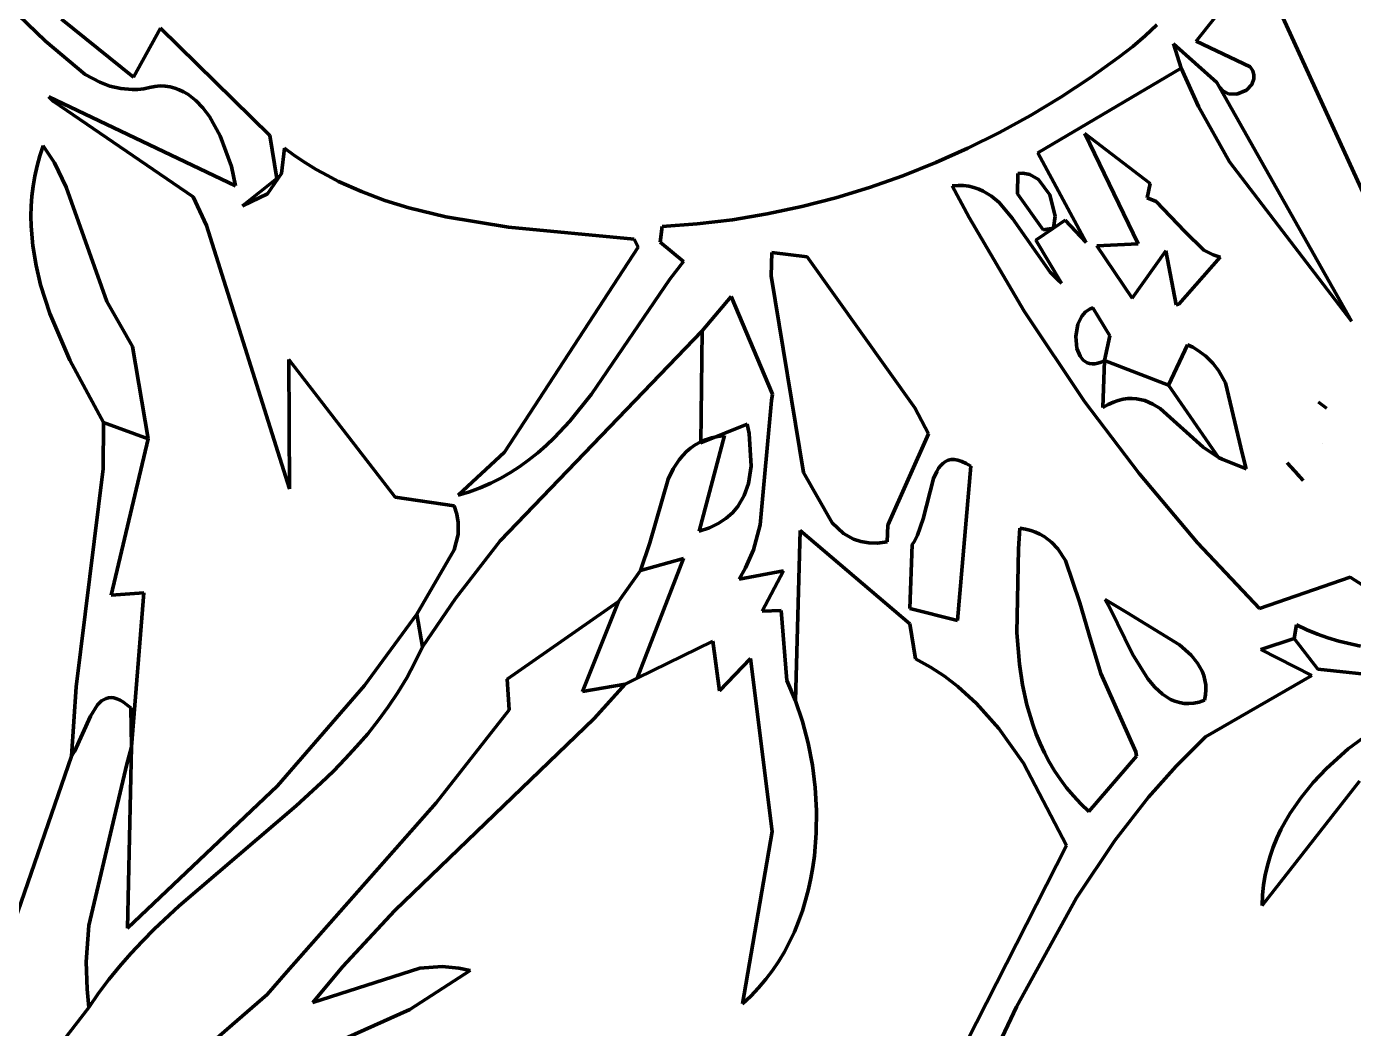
# Model space of a CAD drawing. Header units: millimetres. Extents: x 0 to 8.3, y 0 to 12.4.
# Drawn here: x 4.634 to 5.613, y 2.895 to 3.634 of the extents above; entities that cross this region are included whole.
import ezdxf

# ---------------------------------------------------------------- set-up
doc = ezdxf.new("R2010")
doc.units = ezdxf.units.MM
for name, color, linetype, lineweight in [('color#131313ff', 7, 'CONTINUOUS', 100), ('color#7c7c7cff', 7, 'CONTINUOUS', 100), ('color#c5c5c5ff', 7, 'CONTINUOUS', 100), ('color#ffffffff', 7, 'CONTINUOUS', 100)]:
    doc.layers.add(name, color=color, linetype=linetype, lineweight=lineweight)

msp = doc.modelspace()

# ---------------------------------------------------------------- linework, layer by layer
at = {"layer": 'color#131313ff'}
for p, q in [((5.54222, 3.68007), (5.49653, 3.62299)), ((5.6456, 3.45419), (5.54222, 3.68007)), ((4.64833, 3.62277), (4.62127, 3.64885)), ((4.66023, 3.63915), (4.71317, 3.59644)), ((4.71317, 3.59644), (4.73321, 3.63236)), ((4.73321, 3.63236), (4.81368, 3.55332)), ((5.459, 3.62681), (5.4677, 3.63495)), ((4.67755, 3.59839), (4.64833, 3.62277)), ((5.44992, 3.61901), (5.459, 3.62681)), ((5.51178, 3.5924), (5.47985, 3.6208)), ((5.47985, 3.6208), (5.48554, 3.603)), ((5.49653, 3.62299), (5.53629, 3.60397)), ((5.41844, 3.59596), (5.43958, 3.61113)), ((5.43958, 3.61113), (5.44992, 3.61901)), ((5.48554, 3.603), (5.37982, 3.54058)), ((5.53629, 3.60397), (5.53825, 3.60094)), ((5.53825, 3.60094), (5.53917, 3.59794)), ((4.68833, 3.59263), (4.67755, 3.59839)), ((4.6959, 3.58981), (4.68833, 3.59263)), ((4.70383, 3.58796), (4.6959, 3.58981)), ((4.73284, 3.58985), (4.72899, 3.58956)), ((4.73657, 3.58972), (4.73284, 3.58985)), ((4.74017, 3.58921), (4.73657, 3.58972)), ((5.39671, 3.58163), (5.41844, 3.59596)), ((5.51376, 3.58892), (5.51178, 3.5924)), ((5.53772, 3.59103), (5.53367, 3.58672)), ((5.53918, 3.59504), (5.53772, 3.59103)), ((5.53917, 3.59794), (5.53918, 3.59504)), ((4.654, 3.57862), (4.6509, 3.58194)), ((4.6509, 3.58194), (4.78836, 3.51615)), ((4.71215, 3.58721), (4.70383, 3.58796)), ((4.71647, 3.58728), (4.71215, 3.58721)), ((4.7209, 3.58767), (4.71647, 3.58728)), ((4.72501, 3.58884), (4.7209, 3.58767)), ((4.72899, 3.58956), (4.72501, 3.58884)), ((4.74364, 3.58833), (4.74017, 3.58921)), ((4.74699, 3.5871), (4.74364, 3.58833)), ((4.7502, 3.58555), (4.74699, 3.5871)), ((4.75329, 3.58369), (4.7502, 3.58555)), ((4.75909, 3.57916), (4.75329, 3.58369)), ((5.37442, 3.56818), (5.39671, 3.58163)), ((5.51619, 3.58638), (5.51376, 3.58892)), ((5.52043, 3.58417), (5.51619, 3.58638)), ((5.52657, 3.58381), (5.52043, 3.58417)), ((5.53367, 3.58672), (5.52657, 3.58381)), ((4.75719, 3.5081), (4.654, 3.57862)), ((4.76438, 3.57368), (4.75909, 3.57916)), ((4.76916, 3.56741), (4.76438, 3.57368)), ((4.77719, 3.55322), (4.76916, 3.56741)), ((5.3516, 3.55562), (5.37442, 3.56818)), ((4.78542, 3.53039), (4.77719, 3.55322)), ((4.81368, 3.55332), (4.81878, 3.52165)), ((5.3283, 3.544), (5.3516, 3.55562)), ((4.82234, 3.52526), (4.8245, 3.54395)), ((4.8245, 3.54395), (4.83219, 3.53839)), ((5.30456, 3.53334), (5.3283, 3.544)), ((4.83219, 3.53839), (4.84003, 3.53318)), ((4.84003, 3.53318), (4.84801, 3.52831)), ((5.2804, 3.52367), (5.30456, 3.53334)), ((5.37982, 3.54058), (5.41557, 3.47444)), ((4.78836, 3.51615), (4.78542, 3.53039)), ((4.81878, 3.52165), (4.79352, 3.50149)), ((4.81207, 3.51031), (4.82234, 3.52526)), ((4.84801, 3.52831), (4.85614, 3.52377)), ((4.85614, 3.52377), (4.86439, 3.51955)), ((5.25586, 3.51502), (5.2804, 3.52367)), ((5.36514, 3.5253), (5.36494, 3.51026)), ((5.3688, 3.5257), (5.36514, 3.5253)), ((5.37401, 3.52472), (5.3688, 3.5257)), ((5.38029, 3.52096), (5.37401, 3.52472)), ((4.86439, 3.51955), (4.88127, 3.51198)), ((4.88127, 3.51198), (4.89859, 3.50551)), ((5.23099, 3.50743), (5.25586, 3.51502)), ((5.32105, 3.51657), (5.31671, 3.51633)), ((5.31671, 3.51633), (5.32927, 3.49285)), ((5.32516, 3.51642), (5.32105, 3.51657)), ((5.32906, 3.5159), (5.32516, 3.51642)), ((5.33275, 3.51504), (5.32906, 3.5159)), ((5.33625, 3.51386), (5.33275, 3.51504)), ((5.33956, 3.51237), (5.33625, 3.51386)), ((5.34572, 3.50858), (5.33956, 3.51237)), ((5.38868, 3.50968), (5.38029, 3.52096)), ((4.76709, 3.4869), (4.75719, 3.5081)), ((4.79352, 3.50149), (4.81207, 3.51031)), ((4.89859, 3.50551), (4.91628, 3.50002)), ((5.20582, 3.50093), (5.23099, 3.50743)), ((5.35132, 3.50384), (5.34572, 3.50858)), ((5.36129, 3.49221), (5.35132, 3.50384)), ((5.36494, 3.51026), (5.38376, 3.48393)), ((5.3927, 3.4939), (5.38868, 3.50968)), ((4.91628, 3.50002), (4.94338, 3.49339)), ((4.94338, 3.49339), (4.98958, 3.48572)), ((5.15471, 3.4913), (5.18038, 3.49554)), ((5.18038, 3.49554), (5.20582, 3.50093)), ((5.32927, 3.49285), (5.36972, 3.42384)), ((5.38905, 3.4525), (5.36129, 3.49221)), ((5.39132, 3.48497), (5.3927, 3.4939)), ((4.82835, 3.29286), (4.76709, 3.4869)), ((4.98958, 3.48572), (5.0824, 3.47698)), ((5.10136, 3.47477), (5.10284, 3.48639)), ((5.10284, 3.48639), (5.12886, 3.48824)), ((5.12886, 3.48824), (5.15471, 3.4913)), ((5.39132, 3.48497), (5.37839, 3.47609)), ((5.38376, 3.48393), (5.39132, 3.48497)), ((5.40001, 3.49089), (5.39132, 3.48497)), ((5.41557, 3.47444), (5.40001, 3.49089)), ((5.0824, 3.47698), (5.08522, 3.47098)), ((5.11863, 3.46041), (5.10136, 3.47477)), ((5.37839, 3.47609), (5.3974, 3.44452)), ((5.08522, 3.47098), (4.98662, 3.32006)), ((5.18373, 3.46706), (5.18322, 3.44999)), ((5.2099, 3.46393), (5.18373, 3.46706)), ((5.28915, 3.35264), (5.2099, 3.46393)), ((5.10868, 3.44733), (5.11863, 3.46041)), ((5.05077, 3.36264), (5.10868, 3.44733)), ((5.18322, 3.44999), (5.20707, 3.30487)), ((5.39449, 3.447), (5.38905, 3.4525)), ((5.3974, 3.44452), (5.39449, 3.447)), ((5.15374, 3.43469), (5.13251, 3.40933)), ((5.18428, 3.36277), (5.15374, 3.43469)), ((5.36972, 3.42384), (5.41425, 3.35733)), ((5.13251, 3.40933), (4.98357, 3.25451)), ((5.47629, 3.3692), (5.49029, 3.39911)), ((5.49029, 3.39911), (5.49405, 3.39723)), ((5.49405, 3.39723), (5.49753, 3.39519)), ((5.49753, 3.39519), (5.50367, 3.39067)), ((4.9062, 3.28674), (4.82767, 3.38819)), ((4.82767, 3.38819), (4.82835, 3.29286)), ((5.50367, 3.39067), (5.50882, 3.38562)), ((5.50882, 3.38562), (5.51309, 3.38009)), ((5.51309, 3.38009), (5.5181, 3.37102)), ((5.513, 3.31589), (5.47629, 3.3692)), ((5.5181, 3.37102), (5.53067, 3.31832)), ((5.03479, 3.34284), (5.05077, 3.36264)), ((5.1752, 3.26639), (5.18355, 3.35807)), ((5.18355, 3.35807), (5.18428, 3.36277)), ((5.41425, 3.35733), (5.45448, 3.30411)), ((5.29916, 3.33337), (5.28915, 3.35264)), ((5.02337, 3.33061), (5.03479, 3.34284)), ((5.01738, 3.32486), (5.02337, 3.33061)), ((5.26926, 3.26606), (5.29916, 3.33337)), ((4.98662, 3.32006), (4.95245, 3.28833)), ((5.00478, 3.31421), (5.01119, 3.31939)), ((5.01119, 3.31939), (5.01738, 3.32486)), ((5.51563, 3.31484), (5.513, 3.31589)), ((5.53067, 3.31832), (5.53335, 3.30768)), ((4.99124, 3.30485), (4.99813, 3.30936)), ((4.99813, 3.30936), (5.00478, 3.31421)), ((5.30675, 3.30807), (5.30541, 3.3058)), ((5.30824, 3.31004), (5.30675, 3.30807)), ((5.30988, 3.3117), (5.30824, 3.31004)), ((5.31169, 3.31301), (5.30988, 3.3117)), ((5.31368, 3.31393), (5.31169, 3.31301)), ((5.31588, 3.31444), (5.31368, 3.31393)), ((5.31828, 3.31451), (5.31588, 3.31444)), ((5.32092, 3.31409), (5.31828, 3.31451)), ((5.32069, 3.19589), (5.33038, 3.30966)), ((5.32381, 3.31317), (5.32092, 3.31409)), ((5.32696, 3.3117), (5.32381, 3.31317)), ((5.33038, 3.30966), (5.32696, 3.3117)), ((5.53335, 3.30768), (5.51563, 3.31484)), ((5.5695, 3.30557), (5.56363, 3.31218)), ((5.56363, 3.31218), (5.56872, 3.30645)), ((5.56872, 3.30645), (5.5695, 3.30557)), ((4.96888, 3.29364), (4.97663, 3.29697)), ((4.97663, 3.29697), (4.98407, 3.30071)), ((4.98407, 3.30071), (4.99124, 3.30485)), ((5.20707, 3.30487), (5.22816, 3.26785)), ((5.30306, 3.30053), (5.29529, 3.27091)), ((5.30541, 3.3058), (5.30306, 3.30053)), ((5.45448, 3.30411), (5.4975, 3.25316)), ((5.5695, 3.30557), (5.57551, 3.29908)), ((5.5703, 3.3047), (5.5695, 3.30557)), ((5.57551, 3.29908), (5.5703, 3.3047)), ((4.94967, 3.28043), (4.9062, 3.28674)), ((4.95245, 3.28833), (4.96083, 3.29075)), ((4.96083, 3.29075), (4.96888, 3.29364)), ((4.9517, 3.27415), (4.94967, 3.28043)), ((4.95269, 3.26806), (4.9517, 3.27415)), ((4.95249, 3.25925), (4.95269, 3.26806)), ((5.22816, 3.26785), (5.2366, 3.26008)), ((5.29529, 3.27091), (5.29127, 3.25876)), ((4.94961, 3.248), (4.95249, 3.25925)), ((5.17015, 3.24798), (5.1752, 3.26639)), ((5.20463, 3.26222), (5.20124, 3.13653)), ((5.28546, 3.19335), (5.20463, 3.26222)), ((5.2366, 3.26008), (5.24395, 3.25588)), ((5.26871, 3.25389), (5.26926, 3.26606)), ((5.29127, 3.25876), (5.28867, 3.25387)), ((5.3666, 3.26385), (5.36552, 3.24872)), ((5.37073, 3.26318), (5.3666, 3.26385)), ((5.37458, 3.26223), (5.37073, 3.26318)), ((5.37814, 3.261), (5.37458, 3.26223)), ((5.38145, 3.25952), (5.37814, 3.261)), ((5.38451, 3.25779), (5.38145, 3.25952)), ((5.38995, 3.25366), (5.38451, 3.25779)), ((4.92214, 3.20065), (4.94961, 3.248)), ((4.98357, 3.25451), (4.95054, 3.21218)), ((5.16447, 3.23475), (5.17015, 3.24798)), ((5.24395, 3.25588), (5.24939, 3.25402)), ((5.24939, 3.25402), (5.25531, 3.25301)), ((5.25531, 3.25301), (5.26174, 3.25294)), ((5.26174, 3.25294), (5.26871, 3.25389)), ((5.28717, 3.25183), (5.28555, 3.20483)), ((5.28867, 3.25387), (5.28717, 3.25183)), ((5.36552, 3.24872), (5.3644, 3.18677)), ((5.39456, 3.24873), (5.38995, 3.25366)), ((5.40017, 3.2401), (5.39456, 3.24873)), ((5.4975, 3.25316), (5.54331, 3.20471)), ((5.41091, 3.20893), (5.40017, 3.2401)), ((5.15959, 3.22626), (5.16447, 3.23475)), ((5.19238, 3.23243), (5.15959, 3.22626)), ((5.17673, 3.20277), (5.19238, 3.23243)), ((5.54331, 3.20471), (5.61, 3.22783)), ((5.61, 3.22783), (5.63259, 3.21326)), ((4.95054, 3.21218), (4.92632, 3.17652)), ((5.41888, 3.18122), (5.41091, 3.20893)), ((5.42952, 3.2114), (5.43294, 3.20522)), ((5.44535, 3.20172), (5.42952, 3.2114)), ((4.92632, 3.17652), (4.92214, 3.20065)), ((5.19065, 3.20328), (5.17673, 3.20277)), ((5.19476, 3.15165), (5.19065, 3.20328)), ((5.28555, 3.20483), (5.32069, 3.19589)), ((5.43294, 3.20522), (5.44974, 3.17107)), ((5.48432, 3.17799), (5.44535, 3.20172)), ((5.28975, 3.1675), (5.28546, 3.19335)), ((5.57048, 3.19263), (5.56881, 3.18258)), ((5.57816, 3.18906), (5.57048, 3.19263)), ((5.58592, 3.1859), (5.57816, 3.18906)), ((5.3644, 3.18677), (5.36631, 3.16367)), ((5.42635, 3.15685), (5.41888, 3.18122)), ((5.56881, 3.18258), (5.54428, 3.1745)), ((5.59375, 3.18313), (5.58592, 3.1859)), ((5.60164, 3.18071), (5.59375, 3.18313)), ((5.61762, 3.17683), (5.60164, 3.18071)), ((5.44974, 3.17107), (5.46106, 3.15283)), ((5.49286, 3.17019), (5.48432, 3.17799)), ((5.49744, 3.16453), (5.49286, 3.17019)), ((5.54428, 3.1745), (5.58175, 3.15525)), ((5.30071, 3.1615), (5.28975, 3.1675)), ((5.31109, 3.15472), (5.30071, 3.1615)), ((5.36631, 3.16367), (5.3686, 3.14852)), ((5.49932, 3.16154), (5.49744, 3.16453)), ((5.50091, 3.15844), (5.49932, 3.16154)), ((5.20124, 3.13653), (5.19476, 3.15165)), ((5.32091, 3.14722), (5.31109, 3.15472)), ((5.45214, 3.09896), (5.42635, 3.15685)), ((5.46106, 3.15283), (5.46619, 3.14672)), ((5.50217, 3.15522), (5.50091, 3.15844)), ((5.50308, 3.15188), (5.50217, 3.15522)), ((5.50363, 3.14841), (5.50308, 3.15188)), ((5.58175, 3.15525), (5.5034, 3.11007)), ((5.33465, 3.13478), (5.32091, 3.14722)), ((5.3686, 3.14852), (5.37183, 3.13367)), ((5.46619, 3.14672), (5.47173, 3.14162)), ((5.47173, 3.14162), (5.47466, 3.13952)), ((5.50282, 3.13716), (5.50352, 3.14106)), ((5.50352, 3.14106), (5.50378, 3.1448)), ((5.50378, 3.1448), (5.50363, 3.14841)), ((4.68154, 3.12546), (4.68666, 3.13363)), ((4.68666, 3.13363), (4.68964, 3.13655)), ((4.68964, 3.13655), (4.69299, 3.13844)), ((4.69299, 3.13844), (4.69482, 3.13892)), ((4.69482, 3.13892), (4.69676, 3.13907)), ((4.69676, 3.13907), (4.69882, 3.13885)), ((4.69882, 3.13885), (4.70102, 3.13824)), ((4.70102, 3.13824), (4.70334, 3.13721)), ((4.70334, 3.13721), (4.70581, 3.13574)), ((4.70581, 3.13574), (4.70844, 3.13381)), ((4.70844, 3.13381), (4.71122, 3.13138)), ((4.71122, 3.13138), (4.71179, 3.10285)), ((5.35123, 3.11629), (5.33465, 3.13478)), ((5.37183, 3.13367), (5.37612, 3.11919)), ((5.47466, 3.13952), (5.47771, 3.13775)), ((5.47771, 3.13775), (5.48089, 3.13635)), ((5.48089, 3.13635), (5.48419, 3.13534)), ((5.48419, 3.13534), (5.48762, 3.13476)), ((5.48762, 3.13476), (5.4912, 3.13462)), ((5.4912, 3.13462), (5.49492, 3.13495)), ((5.49492, 3.13495), (5.49879, 3.13579)), ((5.49879, 3.13579), (5.50282, 3.13716)), ((4.66976, 3.09923), (4.68154, 3.12546)), ((5.3694, 3.0908), (5.35123, 3.11629)), ((5.37612, 3.11919), (5.3787, 3.11211)), ((5.3787, 3.11211), (5.38158, 3.10516)), ((4.71179, 3.10285), (4.70834, 3.08993)), ((5.38158, 3.10516), (5.38478, 3.09834)), ((5.5034, 3.11007), (5.48174, 3.08848)), ((4.62559, 2.97395), (4.66743, 3.09577)), ((4.66743, 3.09577), (4.66976, 3.09923)), ((5.38478, 3.09834), (5.38833, 3.09166)), ((5.38833, 3.09166), (5.39222, 3.08514)), ((5.41741, 3.05515), (5.45268, 3.09579)), ((5.45268, 3.09579), (5.45214, 3.09896)), ((4.70834, 3.08993), (4.68034, 2.97112)), ((5.40094, 3.03006), (5.3694, 3.0908)), ((5.39222, 3.08514), (5.39647, 3.07877)), ((5.48174, 3.08848), (5.4615, 3.06568)), ((5.39647, 3.07877), (5.4011, 3.07258)), ((5.4011, 3.07258), (5.40613, 3.06658)), ((5.40613, 3.06658), (5.41156, 3.06076)), ((5.4615, 3.06568), (5.43655, 3.03363)), ((5.41156, 3.06076), (5.41741, 3.05515)), ((5.43655, 3.03363), (5.40827, 2.99137)), ((5.30896, 2.84895), (5.40094, 3.03006)), ((5.40827, 2.99137), (5.36405, 2.91102)), ((4.68034, 2.97112), (4.67846, 2.94429)), ((4.67846, 2.94429), (4.67898, 2.92412)), ((4.67898, 2.92412), (4.6804, 2.91065)), ((4.6804, 2.91065), (4.57367, 2.77275)), ((5.36405, 2.91102), (5.34233, 2.86511))]:
    msp.add_line(p, q, dxfattribs=at)
at = {"layer": 'color#7c7c7cff'}
for p, q in [((5.49653, 3.62299), (5.54222, 3.68007)), ((5.54222, 3.68007), (5.6456, 3.45419)), ((5.53629, 3.60397), (5.49653, 3.62299)), ((5.37982, 3.54058), (5.48554, 3.603)), ((5.48554, 3.603), (5.49831, 3.5746)), ((5.53825, 3.60094), (5.53629, 3.60397)), ((5.53917, 3.59794), (5.53825, 3.60094)), ((5.61103, 3.41649), (5.51178, 3.5924)), ((5.51178, 3.5924), (5.51376, 3.58892)), ((5.53367, 3.58672), (5.53772, 3.59103)), ((5.53772, 3.59103), (5.53918, 3.59504)), ((5.53918, 3.59504), (5.53917, 3.59794)), ((5.51376, 3.58892), (5.51619, 3.58638)), ((5.51619, 3.58638), (5.52043, 3.58417)), ((5.52043, 3.58417), (5.52657, 3.58381)), ((5.52657, 3.58381), (5.53367, 3.58672)), ((5.49831, 3.5746), (5.52124, 3.53405)), ((5.41446, 3.55473), (5.45394, 3.47341)), ((5.46269, 3.51807), (5.41446, 3.55473)), ((4.64426, 3.53833), (4.64675, 3.5458)), ((4.64675, 3.5458), (4.6549, 3.53314)), ((4.64219, 3.53088), (4.64426, 3.53833)), ((4.6549, 3.53314), (4.66356, 3.51531)), ((5.41557, 3.47444), (5.37982, 3.54058)), ((5.52124, 3.53405), (5.61103, 3.41649)), ((4.63926, 3.51604), (4.64053, 3.52345)), ((4.64053, 3.52345), (4.64219, 3.53088)), ((4.63836, 3.50865), (4.63926, 3.51604)), ((4.66356, 3.51531), (4.69357, 3.43109)), ((5.31671, 3.51633), (5.32105, 3.51657)), ((5.32927, 3.49285), (5.31671, 3.51633)), ((5.32105, 3.51657), (5.32516, 3.51642)), ((5.32516, 3.51642), (5.32906, 3.5159)), ((5.32906, 3.5159), (5.33275, 3.51504)), ((5.33275, 3.51504), (5.33625, 3.51386)), ((5.33625, 3.51386), (5.33956, 3.51237)), ((5.33956, 3.51237), (5.34572, 3.50858)), ((5.46055, 3.50743), (5.46269, 3.51807)), ((4.63783, 3.50128), (4.63836, 3.50865)), ((5.34572, 3.50858), (5.35132, 3.50384)), ((5.35132, 3.50384), (5.36129, 3.49221)), ((5.46712, 3.50466), (5.46055, 3.50743)), ((5.48832, 3.4825), (5.46712, 3.50466)), ((4.63764, 3.49393), (4.63783, 3.50128)), ((4.63778, 3.48662), (4.63764, 3.49393)), ((5.36972, 3.42384), (5.32927, 3.49285)), ((5.36129, 3.49221), (5.38905, 3.4525)), ((4.63901, 3.47207), (4.63778, 3.48662)), ((5.37839, 3.47609), (5.39132, 3.48497)), ((5.39132, 3.48497), (5.40001, 3.49089)), ((5.40001, 3.49089), (5.41557, 3.47444)), ((5.50231, 3.46885), (5.48832, 3.4825)), ((5.3974, 3.44452), (5.37839, 3.47609)), ((5.45394, 3.47341), (5.42333, 3.47198)), ((4.64138, 3.45764), (4.63901, 3.47207)), ((5.42333, 3.47198), (5.4493, 3.43334)), ((5.4493, 3.43334), (5.47431, 3.4683)), ((5.47431, 3.4683), (5.48189, 3.42847)), ((5.48368, 3.42902), (5.51427, 3.46376)), ((5.50907, 3.46535), (5.50231, 3.46885)), ((5.51427, 3.46376), (5.50907, 3.46535)), ((4.64479, 3.44335), (4.64138, 3.45764)), ((4.65157, 3.42221), (4.64479, 3.44335)), ((5.38905, 3.4525), (5.39449, 3.447)), ((5.39449, 3.447), (5.3974, 3.44452)), ((4.69357, 3.43109), (4.70342, 3.41371)), ((5.41425, 3.35733), (5.36972, 3.42384)), ((5.41849, 3.42561), (5.4151, 3.42338)), ((5.42043, 3.42634), (5.41849, 3.42561)), ((5.43294, 3.40575), (5.42043, 3.42634)), ((5.48189, 3.42847), (5.48368, 3.42902)), ((4.66634, 3.38784), (4.65157, 3.42221)), ((4.70342, 3.41371), (4.71257, 3.39783)), ((5.40942, 3.41435), (5.40775, 3.40528)), ((5.41235, 3.42025), (5.40942, 3.41435)), ((5.4151, 3.42338), (5.41235, 3.42025)), ((5.40775, 3.40528), (5.40863, 3.39632)), ((5.42908, 3.3876), (5.43294, 3.40575)), ((4.71257, 3.39783), (4.72401, 3.3297)), ((5.40863, 3.39632), (5.41096, 3.39066)), ((5.49029, 3.39911), (5.47629, 3.3692)), ((5.49405, 3.39723), (5.49029, 3.39911)), ((5.49753, 3.39519), (5.49405, 3.39723)), ((5.50367, 3.39067), (5.49753, 3.39519)), ((4.69119, 3.34192), (4.66634, 3.38784)), ((5.41096, 3.39066), (5.41331, 3.38776)), ((5.41331, 3.38776), (5.4163, 3.3858)), ((5.4163, 3.3858), (5.41803, 3.38524)), ((5.41803, 3.38524), (5.41992, 3.38499)), ((5.41992, 3.38499), (5.42197, 3.38507)), ((5.42197, 3.38507), (5.42418, 3.38552)), ((5.42418, 3.38552), (5.42655, 3.38635)), ((5.42655, 3.38635), (5.42908, 3.3876)), ((5.42908, 3.3876), (5.42779, 3.35293)), ((5.47629, 3.3692), (5.42908, 3.3876)), ((5.50882, 3.38562), (5.50367, 3.39067)), ((5.51309, 3.38009), (5.50882, 3.38562)), ((5.5181, 3.37102), (5.51309, 3.38009)), ((5.53067, 3.31832), (5.5181, 3.37102)), ((5.45448, 3.30411), (5.41425, 3.35733)), ((5.42779, 3.35293), (5.43174, 3.35513)), ((5.43174, 3.35513), (5.43554, 3.35685)), ((5.43554, 3.35685), (5.4392, 3.35814)), ((5.4392, 3.35814), (5.44274, 3.35901)), ((5.44274, 3.35901), (5.44616, 3.35948)), ((5.44616, 3.35948), (5.44947, 3.35959)), ((5.44947, 3.35959), (5.45267, 3.35935)), ((5.45267, 3.35935), (5.45879, 3.35793)), ((5.45879, 3.35793), (5.46459, 3.35542)), ((5.46459, 3.35542), (5.47014, 3.35201)), ((5.58686, 3.35684), (5.5926, 3.35227)), ((5.5926, 3.35227), (5.58686, 3.35684)), ((5.47014, 3.35201), (5.50164, 3.32368)), ((4.72401, 3.3297), (4.69119, 3.34192)), ((5.58974, 3.32642), (5.58974, 3.32642)), ((5.50164, 3.32368), (5.513, 3.31589)), ((5.513, 3.31589), (5.51563, 3.31484)), ((5.53335, 3.30768), (5.53067, 3.31832)), ((5.51563, 3.31484), (5.53335, 3.30768)), ((5.56872, 3.30645), (5.56363, 3.31218)), ((5.56363, 3.31218), (5.5695, 3.30557)), ((5.5695, 3.30557), (5.56872, 3.30645)), ((5.4975, 3.25316), (5.45448, 3.30411)), ((5.5695, 3.30557), (5.5703, 3.3047)), ((5.57551, 3.29908), (5.5695, 3.30557)), ((5.5703, 3.3047), (5.57551, 3.29908)), ((5.54331, 3.20471), (5.4975, 3.25316)), ((5.11868, 3.24149), (5.08456, 3.15328)), ((5.087, 3.23276), (5.11868, 3.24149)), ((5.07069, 3.20989), (5.087, 3.23276)), ((5.61, 3.22783), (5.54331, 3.20471)), ((5.63259, 3.21326), (5.61, 3.22783)), ((5.04411, 3.14365), (5.07069, 3.20989)), ((4.88359, 3.14804), (4.92214, 3.20065)), ((4.92214, 3.20065), (4.92632, 3.17652)), ((5.56881, 3.18258), (5.57048, 3.19263)), ((5.57048, 3.19263), (5.57816, 3.18906)), ((5.57816, 3.18906), (5.58592, 3.1859)), ((5.58629, 3.16009), (5.56881, 3.18258)), ((5.58592, 3.1859), (5.59375, 3.18313)), ((5.59375, 3.18313), (5.60164, 3.18071)), ((5.60164, 3.18071), (5.61762, 3.17683)), ((4.92632, 3.17652), (4.92074, 3.16481)), ((4.92074, 3.16481), (4.91465, 3.15355)), ((5.70886, 3.14659), (5.58629, 3.16009)), ((4.91465, 3.15355), (4.90808, 3.14271)), ((5.08456, 3.15328), (5.07559, 3.14893)), ((4.81933, 3.07402), (4.88359, 3.14804)), ((4.90808, 3.14271), (4.90107, 3.13227)), ((5.07559, 3.14893), (5.04411, 3.14365)), ((4.90107, 3.13227), (4.89365, 3.12219)), ((4.89365, 3.12219), (4.88586, 3.11245)), ((5.60867, 3.10122), (5.64357, 3.12715)), ((4.88586, 3.11245), (4.87773, 3.103)), ((4.70834, 3.08993), (4.71179, 3.10285)), ((4.71179, 3.10285), (4.70885, 2.96906)), ((4.87773, 3.103), (4.86929, 3.09384)), ((5.59271, 3.0867), (5.60867, 3.10122)), ((4.86929, 3.09384), (4.86057, 3.08491)), ((4.68034, 2.97112), (4.70834, 3.08993)), ((4.86057, 3.08491), (4.85162, 3.07619)), ((5.58292, 3.07636), (5.59271, 3.0867)), ((4.70885, 2.96906), (4.81933, 3.07402)), ((4.85162, 3.07619), (4.83312, 3.05928)), ((5.61706, 3.0774), (5.54513, 2.98579)), ((5.57397, 3.06545), (5.58292, 3.07636)), ((5.56598, 3.05392), (5.57397, 3.06545)), ((4.83312, 3.05928), (4.74683, 2.98567)), ((5.56239, 3.04792), (5.56598, 3.05392)), ((5.55909, 3.04175), (5.56239, 3.04792)), ((5.55343, 3.02889), (5.5561, 3.03541)), ((5.5561, 3.03541), (5.55909, 3.04175)), ((5.5511, 3.02219), (5.55343, 3.02889)), ((5.54753, 3.00822), (5.54913, 3.0153)), ((5.54913, 3.0153), (5.5511, 3.02219)), ((5.54632, 3.00095), (5.54753, 3.00822)), ((5.54513, 2.98579), (5.54551, 2.99347)), ((5.54551, 2.99347), (5.54632, 3.00095)), ((4.74683, 2.98567), (4.72858, 2.96842)), ((4.67846, 2.94429), (4.68034, 2.97112)), ((4.72858, 2.96842), (4.71978, 2.9595)), ((4.71978, 2.9595), (4.71124, 2.95034)), ((4.67898, 2.92412), (4.67846, 2.94429)), ((4.71124, 2.95034), (4.703, 2.9409)), ((4.703, 2.9409), (4.69509, 2.93116)), ((4.69509, 2.93116), (4.68755, 2.92109)), ((4.6804, 2.91065), (4.67898, 2.92412)), ((4.68755, 2.92109), (4.6804, 2.91065))]:
    msp.add_line(p, q, dxfattribs=at)
at = {"layer": 'color#c5c5c5ff'}
for p, q in [((5.13251, 3.40933), (5.15374, 3.43469)), ((5.15374, 3.43469), (5.18428, 3.36277)), ((5.13152, 3.32678), (5.13251, 3.40933)), ((5.18355, 3.35807), (5.1752, 3.26639)), ((5.18428, 3.36277), (5.18355, 3.35807)), ((4.69081, 3.30774), (4.69119, 3.34192)), ((4.69119, 3.34192), (4.72401, 3.3297)), ((5.16563, 3.34066), (5.13152, 3.32678)), ((5.16708, 3.33362), (5.16563, 3.34066)), ((4.72401, 3.3297), (4.69671, 3.2146)), ((5.1273, 3.32524), (5.13094, 3.32728)), ((5.14891, 3.33219), (5.13031, 3.26183)), ((5.13094, 3.32728), (5.13491, 3.32902)), ((5.13491, 3.32902), (5.13921, 3.33043)), ((5.13921, 3.33043), (5.14387, 3.33149)), ((5.14387, 3.33149), (5.14891, 3.33219)), ((5.16864, 3.30954), (5.16708, 3.33362)), ((5.11552, 3.31439), (5.11808, 3.31747)), ((5.11808, 3.31747), (5.12088, 3.32032)), ((5.12088, 3.32032), (5.12395, 3.32291)), ((5.12395, 3.32291), (5.1273, 3.32524)), ((5.513, 3.31589), (5.51563, 3.31484)), ((5.51563, 3.31484), (5.513, 3.31589)), ((4.67088, 3.14688), (4.69081, 3.30774)), ((5.10735, 3.30012), (5.11106, 3.30761)), ((5.11106, 3.30761), (5.11552, 3.31439)), ((5.16661, 3.29676), (5.16864, 3.30954)), ((5.09379, 3.25302), (5.10735, 3.30012)), ((5.16347, 3.28795), (5.16661, 3.29676)), ((5.15878, 3.27999), (5.16347, 3.28795)), ((5.15473, 3.27524), (5.15878, 3.27999)), ((5.13773, 3.26425), (5.14424, 3.26732)), ((5.14424, 3.26732), (5.14989, 3.27101)), ((5.14989, 3.27101), (5.15473, 3.27524)), ((5.13031, 3.26183), (5.13773, 3.26425)), ((5.1752, 3.26639), (5.17015, 3.24798)), ((5.087, 3.23276), (5.09379, 3.25302)), ((5.17015, 3.24798), (5.16447, 3.23475)), ((5.08456, 3.15328), (5.11868, 3.24149)), ((5.11868, 3.24149), (5.087, 3.23276)), ((5.16447, 3.23475), (5.15959, 3.22626)), ((5.15959, 3.22626), (5.19238, 3.23243)), ((5.19238, 3.23243), (5.17673, 3.20277)), ((4.69671, 3.2146), (4.72091, 3.21614)), ((4.72091, 3.21614), (4.71179, 3.10285)), ((4.98867, 3.15268), (5.07069, 3.20989)), ((5.07069, 3.20989), (5.04411, 3.14365)), ((5.17673, 3.20277), (5.19065, 3.20328)), ((5.19065, 3.20328), (5.19476, 3.15165)), ((5.14029, 3.18056), (5.08456, 3.15328)), ((5.14528, 3.14408), (5.14029, 3.18056)), ((5.168, 3.16782), (5.14528, 3.14408)), ((5.18408, 3.04035), (5.168, 3.16782)), ((4.99019, 3.13005), (4.98867, 3.15268)), ((5.19476, 3.15165), (5.20124, 3.13653)), ((4.66743, 3.09577), (4.67088, 3.14688)), ((5.04411, 3.14365), (5.07559, 3.14893)), ((5.07559, 3.14893), (5.05278, 3.12368)), ((4.68666, 3.13363), (4.68154, 3.12546)), ((4.68964, 3.13655), (4.68666, 3.13363)), ((4.69299, 3.13844), (4.68964, 3.13655)), ((4.69482, 3.13892), (4.69299, 3.13844)), ((4.69676, 3.13907), (4.69482, 3.13892)), ((4.69882, 3.13885), (4.69676, 3.13907)), ((4.70102, 3.13824), (4.69882, 3.13885)), ((4.70334, 3.13721), (4.70102, 3.13824)), ((4.70581, 3.13574), (4.70334, 3.13721)), ((4.70844, 3.13381), (4.70581, 3.13574)), ((4.71122, 3.13138), (4.70844, 3.13381)), ((4.71179, 3.10285), (4.71122, 3.13138)), ((4.93632, 3.06144), (4.99019, 3.13005)), ((5.20124, 3.13653), (5.20634, 3.12132)), ((4.68154, 3.12546), (4.66976, 3.09923)), ((5.05278, 3.12368), (4.90588, 2.98211)), ((5.20634, 3.12132), (5.21049, 3.10552)), ((5.21049, 3.10552), (5.21364, 3.08927)), ((4.66976, 3.09923), (4.66743, 3.09577)), ((5.21364, 3.08927), (5.21572, 3.07268)), ((5.21572, 3.07268), (5.21671, 3.05591)), ((4.82662, 2.93709), (4.93632, 3.06144)), ((5.21671, 3.05591), (5.21655, 3.03909)), ((5.16221, 2.91334), (5.18408, 3.04035)), ((5.21655, 3.03909), (5.2152, 3.02236)), ((5.21406, 3.01407), (5.2126, 3.00585)), ((5.2152, 3.02236), (5.21406, 3.01407)), ((5.2126, 3.00585), (5.21083, 2.99772)), ((5.21083, 2.99772), (5.20872, 2.9897)), ((5.20872, 2.9897), (5.20628, 2.9818)), ((4.90588, 2.98211), (4.86722, 2.94071)), ((5.2035, 2.97404), (5.20037, 2.96644)), ((5.20628, 2.9818), (5.2035, 2.97404)), ((5.20037, 2.96644), (5.1969, 2.95901)), ((5.1969, 2.95901), (5.19306, 2.95177)), ((5.18886, 2.94475), (5.1843, 2.93795)), ((5.19306, 2.95177), (5.18886, 2.94475)), ((4.81168, 2.92028), (4.82662, 2.93709)), ((4.86722, 2.94071), (4.84555, 2.91437)), ((4.84555, 2.91437), (4.92439, 2.93973)), ((4.96142, 2.93782), (4.91687, 2.90916)), ((4.92439, 2.93973), (4.94069, 2.94077)), ((4.94069, 2.94077), (4.95308, 2.93965)), ((4.95308, 2.93965), (4.96142, 2.93782)), ((5.1843, 2.93795), (5.17935, 2.93139)), ((5.17403, 2.92509), (5.16832, 2.91907)), ((5.17935, 2.93139), (5.17403, 2.92509)), ((4.73814, 2.85638), (4.81168, 2.92028)), ((5.16832, 2.91907), (5.16221, 2.91334)), ((4.91687, 2.90916), (4.76516, 2.84121))]:
    msp.add_line(p, q, dxfattribs=at)
at = {"layer": 'color#ffffffff'}
for p, q in [((4.62127, 3.64885), (4.64833, 3.62277)), ((4.71317, 3.59644), (4.66023, 3.63915)), ((4.73321, 3.63236), (4.71317, 3.59644)), ((4.81368, 3.55332), (4.73321, 3.63236)), ((5.4677, 3.63495), (5.459, 3.62681)), ((4.64833, 3.62277), (4.67755, 3.59839)), ((5.459, 3.62681), (5.44992, 3.61901)), ((5.47985, 3.6208), (5.51178, 3.5924)), ((5.48554, 3.603), (5.47985, 3.6208)), ((5.43958, 3.61113), (5.41844, 3.59596)), ((5.44992, 3.61901), (5.43958, 3.61113)), ((5.49831, 3.5746), (5.48554, 3.603)), ((4.67755, 3.59839), (4.68833, 3.59263)), ((4.68833, 3.59263), (4.6959, 3.58981)), ((4.6959, 3.58981), (4.70383, 3.58796)), ((4.72899, 3.58956), (4.73284, 3.58985)), ((4.73284, 3.58985), (4.73657, 3.58972)), ((4.73657, 3.58972), (4.74017, 3.58921)), ((5.41844, 3.59596), (5.39671, 3.58163)), ((5.51178, 3.5924), (5.61103, 3.41649)), ((4.78836, 3.51615), (4.6509, 3.58194)), ((4.6509, 3.58194), (4.654, 3.57862)), ((4.70383, 3.58796), (4.71215, 3.58721)), ((4.71215, 3.58721), (4.71647, 3.58728)), ((4.71647, 3.58728), (4.7209, 3.58767)), ((4.7209, 3.58767), (4.72501, 3.58884)), ((4.72501, 3.58884), (4.72899, 3.58956)), ((4.74017, 3.58921), (4.74364, 3.58833)), ((4.74364, 3.58833), (4.74699, 3.5871)), ((4.74699, 3.5871), (4.7502, 3.58555)), ((4.7502, 3.58555), (4.75329, 3.58369)), ((4.75329, 3.58369), (4.75909, 3.57916)), ((5.39671, 3.58163), (5.37442, 3.56818)), ((4.654, 3.57862), (4.75719, 3.5081)), ((4.75909, 3.57916), (4.76438, 3.57368)), ((4.76438, 3.57368), (4.76916, 3.56741)), ((5.52124, 3.53405), (5.49831, 3.5746)), ((4.76916, 3.56741), (4.77719, 3.55322)), ((5.37442, 3.56818), (5.3516, 3.55562)), ((4.77719, 3.55322), (4.78542, 3.53039)), ((4.81878, 3.52165), (4.81368, 3.55332)), ((5.3516, 3.55562), (5.3283, 3.544)), ((5.41446, 3.55473), (5.46269, 3.51807)), ((5.45394, 3.47341), (5.41446, 3.55473)), ((4.64675, 3.5458), (4.64426, 3.53833)), ((4.6549, 3.53314), (4.64675, 3.5458)), ((4.8245, 3.54395), (4.82234, 3.52526)), ((4.83219, 3.53839), (4.8245, 3.54395)), ((5.3283, 3.544), (5.30456, 3.53334)), ((4.64426, 3.53833), (4.64219, 3.53088)), ((4.66356, 3.51531), (4.6549, 3.53314)), ((4.84003, 3.53318), (4.83219, 3.53839)), ((4.84801, 3.52831), (4.84003, 3.53318)), ((5.30456, 3.53334), (5.2804, 3.52367)), ((5.61103, 3.41649), (5.52124, 3.53405)), ((4.64053, 3.52345), (4.63926, 3.51604)), ((4.64219, 3.53088), (4.64053, 3.52345)), ((4.78542, 3.53039), (4.78836, 3.51615)), ((4.79352, 3.50149), (4.81878, 3.52165)), ((4.82234, 3.52526), (4.81207, 3.51031)), ((4.85614, 3.52377), (4.84801, 3.52831)), ((4.86439, 3.51955), (4.85614, 3.52377)), ((5.2804, 3.52367), (5.25586, 3.51502)), ((5.36494, 3.51026), (5.36514, 3.5253)), ((5.36514, 3.5253), (5.3688, 3.5257)), ((5.3688, 3.5257), (5.37401, 3.52472)), ((5.37401, 3.52472), (5.38029, 3.52096)), ((4.63926, 3.51604), (4.63836, 3.50865)), ((4.69357, 3.43109), (4.66356, 3.51531)), ((4.88127, 3.51198), (4.86439, 3.51955)), ((4.89859, 3.50551), (4.88127, 3.51198)), ((5.25586, 3.51502), (5.23099, 3.50743)), ((5.38029, 3.52096), (5.38868, 3.50968)), ((5.46269, 3.51807), (5.46055, 3.50743)), ((4.63836, 3.50865), (4.63783, 3.50128)), ((4.75719, 3.5081), (4.76709, 3.4869)), ((4.81207, 3.51031), (4.79352, 3.50149)), ((4.91628, 3.50002), (4.89859, 3.50551)), ((5.23099, 3.50743), (5.20582, 3.50093)), ((5.38376, 3.48393), (5.36494, 3.51026)), ((5.38868, 3.50968), (5.3927, 3.4939)), ((5.46055, 3.50743), (5.46712, 3.50466)), ((5.46712, 3.50466), (5.48832, 3.4825)), ((4.63783, 3.50128), (4.63764, 3.49393)), ((4.63764, 3.49393), (4.63778, 3.48662)), ((4.94338, 3.49339), (4.91628, 3.50002)), ((4.98958, 3.48572), (4.94338, 3.49339)), ((5.18038, 3.49554), (5.15471, 3.4913)), ((5.20582, 3.50093), (5.18038, 3.49554)), ((5.3927, 3.4939), (5.39132, 3.48497)), ((4.63778, 3.48662), (4.63901, 3.47207)), ((4.76709, 3.4869), (4.82835, 3.29286)), ((5.0824, 3.47698), (4.98958, 3.48572)), ((5.10284, 3.48639), (5.10136, 3.47477)), ((5.12886, 3.48824), (5.10284, 3.48639)), ((5.15471, 3.4913), (5.12886, 3.48824)), ((5.39132, 3.48497), (5.38376, 3.48393)), ((5.48832, 3.4825), (5.50231, 3.46885)), ((5.08522, 3.47098), (5.0824, 3.47698)), ((5.10136, 3.47477), (5.11863, 3.46041)), ((5.42333, 3.47198), (5.45394, 3.47341)), ((4.63901, 3.47207), (4.64138, 3.45764)), ((4.98662, 3.32006), (5.08522, 3.47098)), ((5.18322, 3.44999), (5.18373, 3.46706)), ((5.18373, 3.46706), (5.2099, 3.46393)), ((5.2099, 3.46393), (5.28915, 3.35264)), ((5.4493, 3.43334), (5.42333, 3.47198)), ((5.47431, 3.4683), (5.4493, 3.43334)), ((5.48189, 3.42847), (5.47431, 3.4683)), ((5.51427, 3.46376), (5.48368, 3.42902)), ((5.50231, 3.46885), (5.50907, 3.46535)), ((5.50907, 3.46535), (5.51427, 3.46376)), ((4.64138, 3.45764), (4.64479, 3.44335)), ((5.11863, 3.46041), (5.10868, 3.44733)), ((4.64479, 3.44335), (4.65157, 3.42221)), ((5.10868, 3.44733), (5.05077, 3.36264)), ((5.20707, 3.30487), (5.18322, 3.44999)), ((4.70342, 3.41371), (4.69357, 3.43109)), ((5.4151, 3.42338), (5.41849, 3.42561)), ((5.41849, 3.42561), (5.42043, 3.42634)), ((5.42043, 3.42634), (5.43294, 3.40575)), ((5.48368, 3.42902), (5.48189, 3.42847)), ((4.65157, 3.42221), (4.66634, 3.38784)), ((4.71257, 3.39783), (4.70342, 3.41371)), ((5.40775, 3.40528), (5.40942, 3.41435)), ((5.40942, 3.41435), (5.41235, 3.42025)), ((5.41235, 3.42025), (5.4151, 3.42338)), ((4.98357, 3.25451), (5.13251, 3.40933)), ((5.13251, 3.40933), (5.13152, 3.32678)), ((5.40863, 3.39632), (5.40775, 3.40528)), ((5.43294, 3.40575), (5.42908, 3.3876)), ((4.72401, 3.3297), (4.71257, 3.39783)), ((5.41096, 3.39066), (5.40863, 3.39632)), ((4.66634, 3.38784), (4.69119, 3.34192)), ((4.82835, 3.29286), (4.82767, 3.38819)), ((4.82767, 3.38819), (4.9062, 3.28674)), ((5.41331, 3.38776), (5.41096, 3.39066)), ((5.4163, 3.3858), (5.41331, 3.38776)), ((5.41803, 3.38524), (5.4163, 3.3858)), ((5.41992, 3.38499), (5.41803, 3.38524)), ((5.42197, 3.38507), (5.41992, 3.38499)), ((5.42418, 3.38552), (5.42197, 3.38507)), ((5.42655, 3.38635), (5.42418, 3.38552)), ((5.42908, 3.3876), (5.42655, 3.38635)), ((5.42779, 3.35293), (5.42908, 3.3876)), ((5.42908, 3.3876), (5.47629, 3.3692)), ((5.47629, 3.3692), (5.513, 3.31589)), ((5.05077, 3.36264), (5.03479, 3.34284)), ((5.43174, 3.35513), (5.42779, 3.35293)), ((5.43554, 3.35685), (5.43174, 3.35513)), ((5.4392, 3.35814), (5.43554, 3.35685)), ((5.44274, 3.35901), (5.4392, 3.35814)), ((5.44616, 3.35948), (5.44274, 3.35901)), ((5.44947, 3.35959), (5.44616, 3.35948)), ((5.45267, 3.35935), (5.44947, 3.35959)), ((5.45879, 3.35793), (5.45267, 3.35935)), ((5.46459, 3.35542), (5.45879, 3.35793)), ((5.47014, 3.35201), (5.46459, 3.35542)), ((5.58686, 3.35684), (5.5926, 3.35227)), ((5.5926, 3.35227), (5.58686, 3.35684)), ((5.28915, 3.35264), (5.29916, 3.33337)), ((5.50164, 3.32368), (5.47014, 3.35201)), ((4.69119, 3.34192), (4.69081, 3.30774)), ((5.03479, 3.34284), (5.02337, 3.33061)), ((5.13152, 3.32678), (5.16563, 3.34066)), ((5.16563, 3.34066), (5.16708, 3.33362)), ((4.69671, 3.2146), (4.72401, 3.3297)), ((5.02337, 3.33061), (5.01738, 3.32486)), ((5.13094, 3.32728), (5.1273, 3.32524)), ((5.13031, 3.26183), (5.14891, 3.33219)), ((5.13491, 3.32902), (5.13094, 3.32728)), ((5.13921, 3.33043), (5.13491, 3.32902)), ((5.14387, 3.33149), (5.13921, 3.33043)), ((5.14891, 3.33219), (5.14387, 3.33149)), ((5.16708, 3.33362), (5.16864, 3.30954)), ((5.29916, 3.33337), (5.26926, 3.26606)), ((5.58974, 3.32642), (5.58974, 3.32642)), ((4.95245, 3.28833), (4.98662, 3.32006)), ((5.01119, 3.31939), (5.00478, 3.31421)), ((5.01738, 3.32486), (5.01119, 3.31939)), ((5.11808, 3.31747), (5.11552, 3.31439)), ((5.12088, 3.32032), (5.11808, 3.31747)), ((5.12395, 3.32291), (5.12088, 3.32032)), ((5.1273, 3.32524), (5.12395, 3.32291)), ((5.513, 3.31589), (5.50164, 3.32368)), ((4.69081, 3.30774), (4.67088, 3.14688)), ((4.99813, 3.30936), (4.99124, 3.30485)), ((5.00478, 3.31421), (4.99813, 3.30936)), ((5.11106, 3.30761), (5.10735, 3.30012)), ((5.11552, 3.31439), (5.11106, 3.30761)), ((5.16864, 3.30954), (5.16661, 3.29676)), ((5.30541, 3.3058), (5.30675, 3.30807)), ((5.30675, 3.30807), (5.30824, 3.31004)), ((5.30824, 3.31004), (5.30988, 3.3117)), ((5.30988, 3.3117), (5.31169, 3.31301)), ((5.31169, 3.31301), (5.31368, 3.31393)), ((5.31368, 3.31393), (5.31588, 3.31444)), ((5.31588, 3.31444), (5.31828, 3.31451)), ((5.31828, 3.31451), (5.32092, 3.31409)), ((5.33038, 3.30966), (5.32069, 3.19589)), ((5.32092, 3.31409), (5.32381, 3.31317)), ((5.32381, 3.31317), (5.32696, 3.3117)), ((5.32696, 3.3117), (5.33038, 3.30966)), ((4.97663, 3.29697), (4.96888, 3.29364)), ((4.98407, 3.30071), (4.97663, 3.29697)), ((4.99124, 3.30485), (4.98407, 3.30071)), ((5.10735, 3.30012), (5.09379, 3.25302)), ((5.16661, 3.29676), (5.16347, 3.28795)), ((5.22816, 3.26785), (5.20707, 3.30487)), ((5.29529, 3.27091), (5.30306, 3.30053)), ((5.30306, 3.30053), (5.30541, 3.3058)), ((4.9062, 3.28674), (4.94967, 3.28043)), ((4.96083, 3.29075), (4.95245, 3.28833)), ((4.96888, 3.29364), (4.96083, 3.29075)), ((5.16347, 3.28795), (5.15878, 3.27999)), ((4.94967, 3.28043), (4.9517, 3.27415)), ((5.15878, 3.27999), (5.15473, 3.27524)), ((4.9517, 3.27415), (4.95269, 3.26806)), ((4.95269, 3.26806), (4.95249, 3.25925)), ((5.14424, 3.26732), (5.13773, 3.26425)), ((5.14989, 3.27101), (5.14424, 3.26732)), ((5.15473, 3.27524), (5.14989, 3.27101)), ((5.2366, 3.26008), (5.22816, 3.26785)), ((5.29127, 3.25876), (5.29529, 3.27091)), ((4.95249, 3.25925), (4.94961, 3.248)), ((5.13773, 3.26425), (5.13031, 3.26183)), ((5.20124, 3.13653), (5.20463, 3.26222)), ((5.20463, 3.26222), (5.28546, 3.19335)), ((5.24395, 3.25588), (5.2366, 3.26008)), ((5.26926, 3.26606), (5.26871, 3.25389)), ((5.28867, 3.25387), (5.29127, 3.25876)), ((5.36552, 3.24872), (5.3666, 3.26385)), ((5.3666, 3.26385), (5.37073, 3.26318)), ((5.37073, 3.26318), (5.37458, 3.26223)), ((5.37458, 3.26223), (5.37814, 3.261)), ((5.37814, 3.261), (5.38145, 3.25952)), ((5.38145, 3.25952), (5.38451, 3.25779)), ((5.38451, 3.25779), (5.38995, 3.25366)), ((4.94961, 3.248), (4.92214, 3.20065)), ((4.95054, 3.21218), (4.98357, 3.25451)), ((5.09379, 3.25302), (5.087, 3.23276)), ((5.24939, 3.25402), (5.24395, 3.25588)), ((5.25531, 3.25301), (5.24939, 3.25402)), ((5.26174, 3.25294), (5.25531, 3.25301)), ((5.26871, 3.25389), (5.26174, 3.25294)), ((5.28555, 3.20483), (5.28717, 3.25183)), ((5.28717, 3.25183), (5.28867, 3.25387)), ((5.3644, 3.18677), (5.36552, 3.24872)), ((5.38995, 3.25366), (5.39456, 3.24873)), ((5.39456, 3.24873), (5.40017, 3.2401)), ((5.40017, 3.2401), (5.41091, 3.20893)), ((5.087, 3.23276), (5.07069, 3.20989)), ((4.72091, 3.21614), (4.69671, 3.2146)), ((4.71179, 3.10285), (4.72091, 3.21614)), ((4.92632, 3.17652), (4.95054, 3.21218)), ((5.07069, 3.20989), (4.98867, 3.15268)), ((5.41091, 3.20893), (5.41888, 3.18122)), ((5.42952, 3.2114), (5.44535, 3.20172)), ((5.43294, 3.20522), (5.42952, 3.2114)), ((4.92214, 3.20065), (4.88359, 3.14804)), ((5.32069, 3.19589), (5.28555, 3.20483)), ((5.44974, 3.17107), (5.43294, 3.20522)), ((5.44535, 3.20172), (5.48432, 3.17799)), ((5.28546, 3.19335), (5.28975, 3.1675)), ((5.08456, 3.15328), (5.14029, 3.18056)), ((5.14029, 3.18056), (5.14528, 3.14408)), ((5.36631, 3.16367), (5.3644, 3.18677)), ((5.41888, 3.18122), (5.42635, 3.15685)), ((5.54428, 3.1745), (5.56881, 3.18258)), ((5.56881, 3.18258), (5.58629, 3.16009)), ((4.92074, 3.16481), (4.92632, 3.17652)), ((5.46106, 3.15283), (5.44974, 3.17107)), ((5.48432, 3.17799), (5.49286, 3.17019)), ((5.49286, 3.17019), (5.49744, 3.16453)), ((5.58175, 3.15525), (5.54428, 3.1745)), ((4.91465, 3.15355), (4.92074, 3.16481)), ((5.14528, 3.14408), (5.168, 3.16782)), ((5.168, 3.16782), (5.18408, 3.04035)), ((5.28975, 3.1675), (5.30071, 3.1615)), ((5.30071, 3.1615), (5.31109, 3.15472)), ((5.3686, 3.14852), (5.36631, 3.16367)), ((5.49744, 3.16453), (5.49932, 3.16154)), ((5.49932, 3.16154), (5.50091, 3.15844)), ((5.58629, 3.16009), (5.70886, 3.14659)), ((4.90808, 3.14271), (4.91465, 3.15355)), ((4.98867, 3.15268), (4.99019, 3.13005)), ((5.07559, 3.14893), (5.08456, 3.15328)), ((5.31109, 3.15472), (5.32091, 3.14722)), ((5.42635, 3.15685), (5.45214, 3.09896)), ((5.46619, 3.14672), (5.46106, 3.15283)), ((5.50091, 3.15844), (5.50217, 3.15522)), ((5.50217, 3.15522), (5.50308, 3.15188)), ((5.50308, 3.15188), (5.50363, 3.14841)), ((5.5034, 3.11007), (5.58175, 3.15525)), ((4.67088, 3.14688), (4.66743, 3.09577)), ((4.88359, 3.14804), (4.81933, 3.07402)), ((4.90107, 3.13227), (4.90808, 3.14271)), ((5.05278, 3.12368), (5.07559, 3.14893)), ((5.32091, 3.14722), (5.33465, 3.13478)), ((5.37183, 3.13367), (5.3686, 3.14852)), ((5.47173, 3.14162), (5.46619, 3.14672)), ((5.47466, 3.13952), (5.47173, 3.14162)), ((5.50352, 3.14106), (5.50282, 3.13716)), ((5.50378, 3.1448), (5.50352, 3.14106)), ((5.50363, 3.14841), (5.50378, 3.1448)), ((4.89365, 3.12219), (4.90107, 3.13227)), ((4.99019, 3.13005), (4.93632, 3.06144)), ((5.20634, 3.12132), (5.20124, 3.13653)), ((5.33465, 3.13478), (5.35123, 3.11629)), ((5.37612, 3.11919), (5.37183, 3.13367)), ((5.47771, 3.13775), (5.47466, 3.13952)), ((5.48089, 3.13635), (5.47771, 3.13775)), ((5.48419, 3.13534), (5.48089, 3.13635)), ((5.48762, 3.13476), (5.48419, 3.13534)), ((5.4912, 3.13462), (5.48762, 3.13476)), ((5.49492, 3.13495), (5.4912, 3.13462)), ((5.49879, 3.13579), (5.49492, 3.13495)), ((5.50282, 3.13716), (5.49879, 3.13579)), ((4.88586, 3.11245), (4.89365, 3.12219)), ((4.90588, 2.98211), (5.05278, 3.12368)), ((5.21049, 3.10552), (5.20634, 3.12132)), ((5.64357, 3.12715), (5.60867, 3.10122)), ((4.87773, 3.103), (4.88586, 3.11245)), ((5.35123, 3.11629), (5.3694, 3.0908)), ((5.3787, 3.11211), (5.37612, 3.11919)), ((5.38158, 3.10516), (5.3787, 3.11211)), ((4.70885, 2.96906), (4.71179, 3.10285)), ((4.86929, 3.09384), (4.87773, 3.103)), ((5.21364, 3.08927), (5.21049, 3.10552)), ((5.38478, 3.09834), (5.38158, 3.10516)), ((5.48174, 3.08848), (5.5034, 3.11007)), ((5.60867, 3.10122), (5.59271, 3.0867)), ((4.66743, 3.09577), (4.62559, 2.97395)), ((4.86057, 3.08491), (4.86929, 3.09384)), ((5.38833, 3.09166), (5.38478, 3.09834)), ((5.39222, 3.08514), (5.38833, 3.09166)), ((5.45268, 3.09579), (5.41741, 3.05515)), ((5.45214, 3.09896), (5.45268, 3.09579)), ((4.85162, 3.07619), (4.86057, 3.08491)), ((5.21572, 3.07268), (5.21364, 3.08927)), ((5.3694, 3.0908), (5.40094, 3.03006)), ((5.39647, 3.07877), (5.39222, 3.08514)), ((5.4615, 3.06568), (5.48174, 3.08848)), ((5.59271, 3.0867), (5.58292, 3.07636)), ((4.81933, 3.07402), (4.70885, 2.96906)), ((4.83312, 3.05928), (4.85162, 3.07619)), ((5.21671, 3.05591), (5.21572, 3.07268)), ((5.4011, 3.07258), (5.39647, 3.07877)), ((5.40613, 3.06658), (5.4011, 3.07258)), ((5.54513, 2.98579), (5.61706, 3.0774)), ((5.58292, 3.07636), (5.57397, 3.06545)), ((5.41156, 3.06076), (5.40613, 3.06658)), ((5.43655, 3.03363), (5.4615, 3.06568)), ((5.57397, 3.06545), (5.56598, 3.05392)), ((4.74683, 2.98567), (4.83312, 3.05928)), ((4.93632, 3.06144), (4.82662, 2.93709)), ((5.21655, 3.03909), (5.21671, 3.05591)), ((5.41741, 3.05515), (5.41156, 3.06076)), ((5.56598, 3.05392), (5.56239, 3.04792)), ((5.56239, 3.04792), (5.55909, 3.04175)), ((5.18408, 3.04035), (5.16221, 2.91334)), ((5.2152, 3.02236), (5.21655, 3.03909)), ((5.40827, 2.99137), (5.43655, 3.03363)), ((5.5561, 3.03541), (5.55343, 3.02889)), ((5.55909, 3.04175), (5.5561, 3.03541)), ((5.40094, 3.03006), (5.30896, 2.84895)), ((5.55343, 3.02889), (5.5511, 3.02219)), ((5.2126, 3.00585), (5.21406, 3.01407)), ((5.21406, 3.01407), (5.2152, 3.02236)), ((5.54913, 3.0153), (5.54753, 3.00822)), ((5.5511, 3.02219), (5.54913, 3.0153)), ((5.21083, 2.99772), (5.2126, 3.00585)), ((5.54753, 3.00822), (5.54632, 3.00095)), ((5.20872, 2.9897), (5.21083, 2.99772)), ((5.54551, 2.99347), (5.54513, 2.98579)), ((5.54632, 3.00095), (5.54551, 2.99347)), ((4.72858, 2.96842), (4.74683, 2.98567)), ((5.20628, 2.9818), (5.20872, 2.9897)), ((5.36405, 2.91102), (5.40827, 2.99137)), ((4.86722, 2.94071), (4.90588, 2.98211)), ((5.20037, 2.96644), (5.2035, 2.97404)), ((5.2035, 2.97404), (5.20628, 2.9818)), ((4.71978, 2.9595), (4.72858, 2.96842)), ((5.1969, 2.95901), (5.20037, 2.96644)), ((4.71124, 2.95034), (4.71978, 2.9595)), ((5.19306, 2.95177), (5.1969, 2.95901)), ((4.703, 2.9409), (4.71124, 2.95034)), ((5.1843, 2.93795), (5.18886, 2.94475)), ((5.18886, 2.94475), (5.19306, 2.95177)), ((4.69509, 2.93116), (4.703, 2.9409)), ((4.82662, 2.93709), (4.81168, 2.92028)), ((4.84555, 2.91437), (4.86722, 2.94071)), ((4.92439, 2.93973), (4.84555, 2.91437)), ((4.91687, 2.90916), (4.96142, 2.93782)), ((4.94069, 2.94077), (4.92439, 2.93973)), ((4.95308, 2.93965), (4.94069, 2.94077)), ((4.96142, 2.93782), (4.95308, 2.93965)), ((5.17935, 2.93139), (5.1843, 2.93795)), ((4.68755, 2.92109), (4.69509, 2.93116)), ((5.16832, 2.91907), (5.17403, 2.92509)), ((5.17403, 2.92509), (5.17935, 2.93139)), ((4.6804, 2.91065), (4.68755, 2.92109)), ((4.81168, 2.92028), (4.73814, 2.85638)), ((5.16221, 2.91334), (5.16832, 2.91907)), ((4.57367, 2.77275), (4.6804, 2.91065)), ((4.76516, 2.84121), (4.91687, 2.90916)), ((5.34233, 2.86511), (5.36405, 2.91102))]:
    msp.add_line(p, q, dxfattribs=at)

doc.saveas('drawing.dxf')
